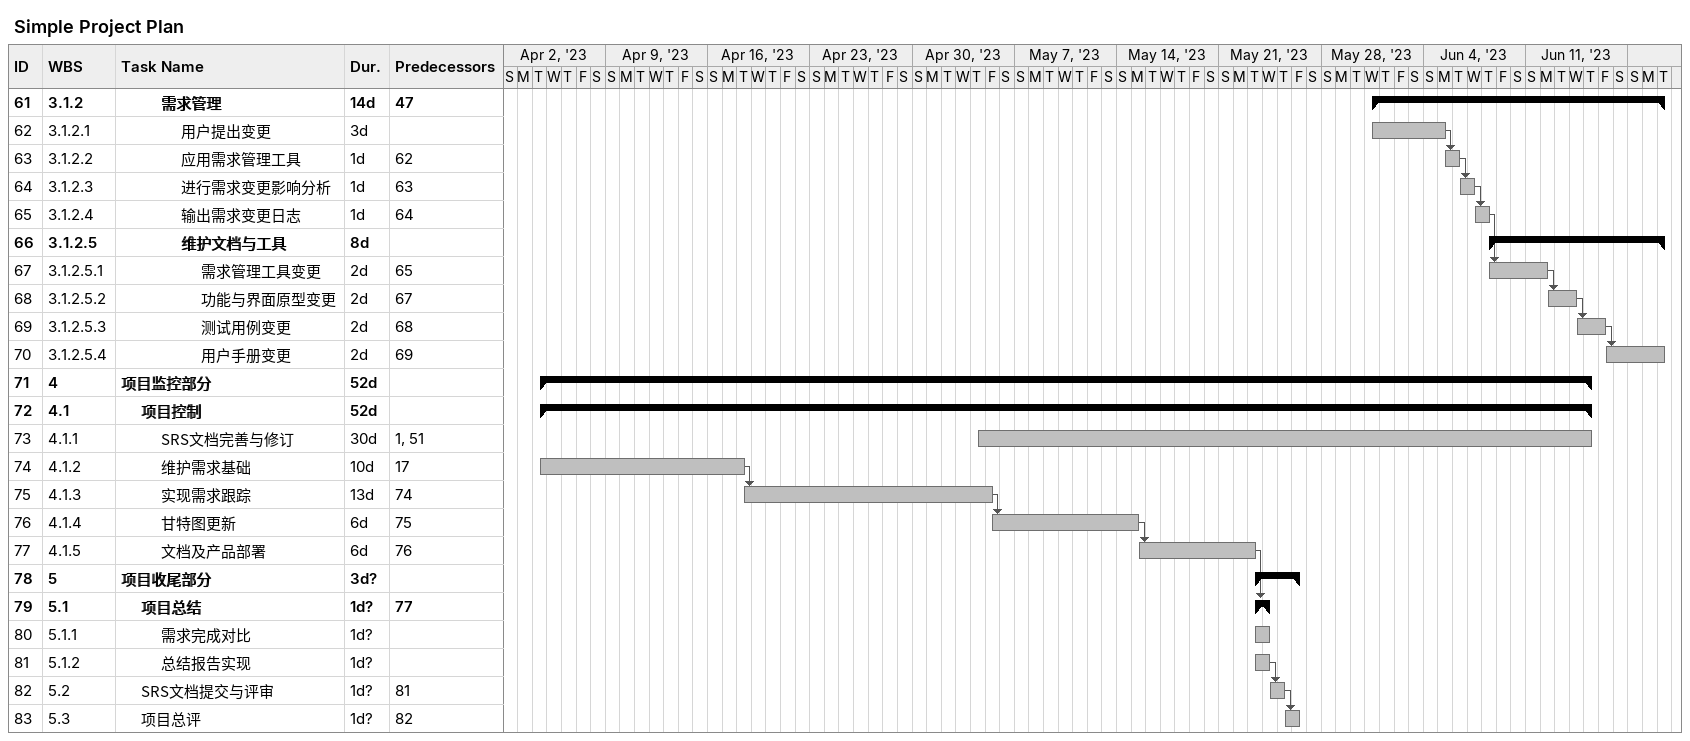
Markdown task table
Simple Project Plan

| ID | WBS | Task | Duration | Start | Finish | Predecessors |
|---|---|---|---|---|---|---|
| 61 | 3.1.2 | **需求管理** | 14d | 2023-05-31 | 2023-06-20 | 47 |
| 62 | 3.1.2.1 | 用户提出变更 | 3d | 2023-05-31 | 2023-06-05 |  |
| 63 | 3.1.2.2 | 应用需求管理工具 | 1d | 2023-06-05 | 2023-06-06 | 62 |
| 64 | 3.1.2.3 | 进行需求变更影响分析 | 1d | 2023-06-06 | 2023-06-07 | 63 |
| 65 | 3.1.2.4 | 输出需求变更日志 | 1d | 2023-06-07 | 2023-06-08 | 64 |
| 66 | 3.1.2.5 | **维护文档与工具** | 8d | 2023-06-08 | 2023-06-20 |  |
| 67 | 3.1.2.5.1 | 需求管理工具变更 | 2d | 2023-06-08 | 2023-06-12 | 65 |
| 68 | 3.1.2.5.2 | 功能与界面原型变更 | 2d | 2023-06-12 | 2023-06-14 | 67 |
| 69 | 3.1.2.5.3 | 测试用例变更 | 2d | 2023-06-14 | 2023-06-16 | 68 |
| 70 | 3.1.2.5.4 | 用户手册变更 | 2d | 2023-06-16 | 2023-06-20 | 69 |
| 71 | 4 | **项目监控部分** | 52d | 2023-04-04 | 2023-06-15 |  |
| 72 | 4.1 | **项目控制** | 52d | 2023-04-04 | 2023-06-15 |  |
| 73 | 4.1.1 | SRS文档完善与修订 | 30d | 2023-05-04 | 2023-06-15 | 1, 51 |
| 74 | 4.1.2 | 维护需求基础 | 10d | 2023-04-04 | 2023-04-18 | 17 |
| 75 | 4.1.3 | 实现需求跟踪 | 13d | 2023-04-18 | 2023-05-05 | 74 |
| 76 | 4.1.4 | 甘特图更新 | 6d | 2023-05-05 | 2023-05-15 | 75 |
| 77 | 4.1.5 | 文档及产品部署 | 6d | 2023-05-15 | 2023-05-23 | 76 |
| 78 | 5 | **项目收尾部分** | 3d? | 2023-05-23 | 2023-05-26 |  |
| 79 | 5.1 | **项目总结** | 1d? | 2023-05-23 | 2023-05-24 | 77 |
| 80 | 5.1.1 | 需求完成对比 | 1d? | 2023-05-23 | 2023-05-24 |  |
| 81 | 5.1.2 | 总结报告实现 | 1d? | 2023-05-23 | 2023-05-24 |  |
| 82 | 5.2 | SRS文档提交与评审 | 1d? | 2023-05-24 | 2023-05-25 | 81 |
| 83 | 5.3 | 项目总评 | 1d? | 2023-05-25 | 2023-05-26 | 82 |
